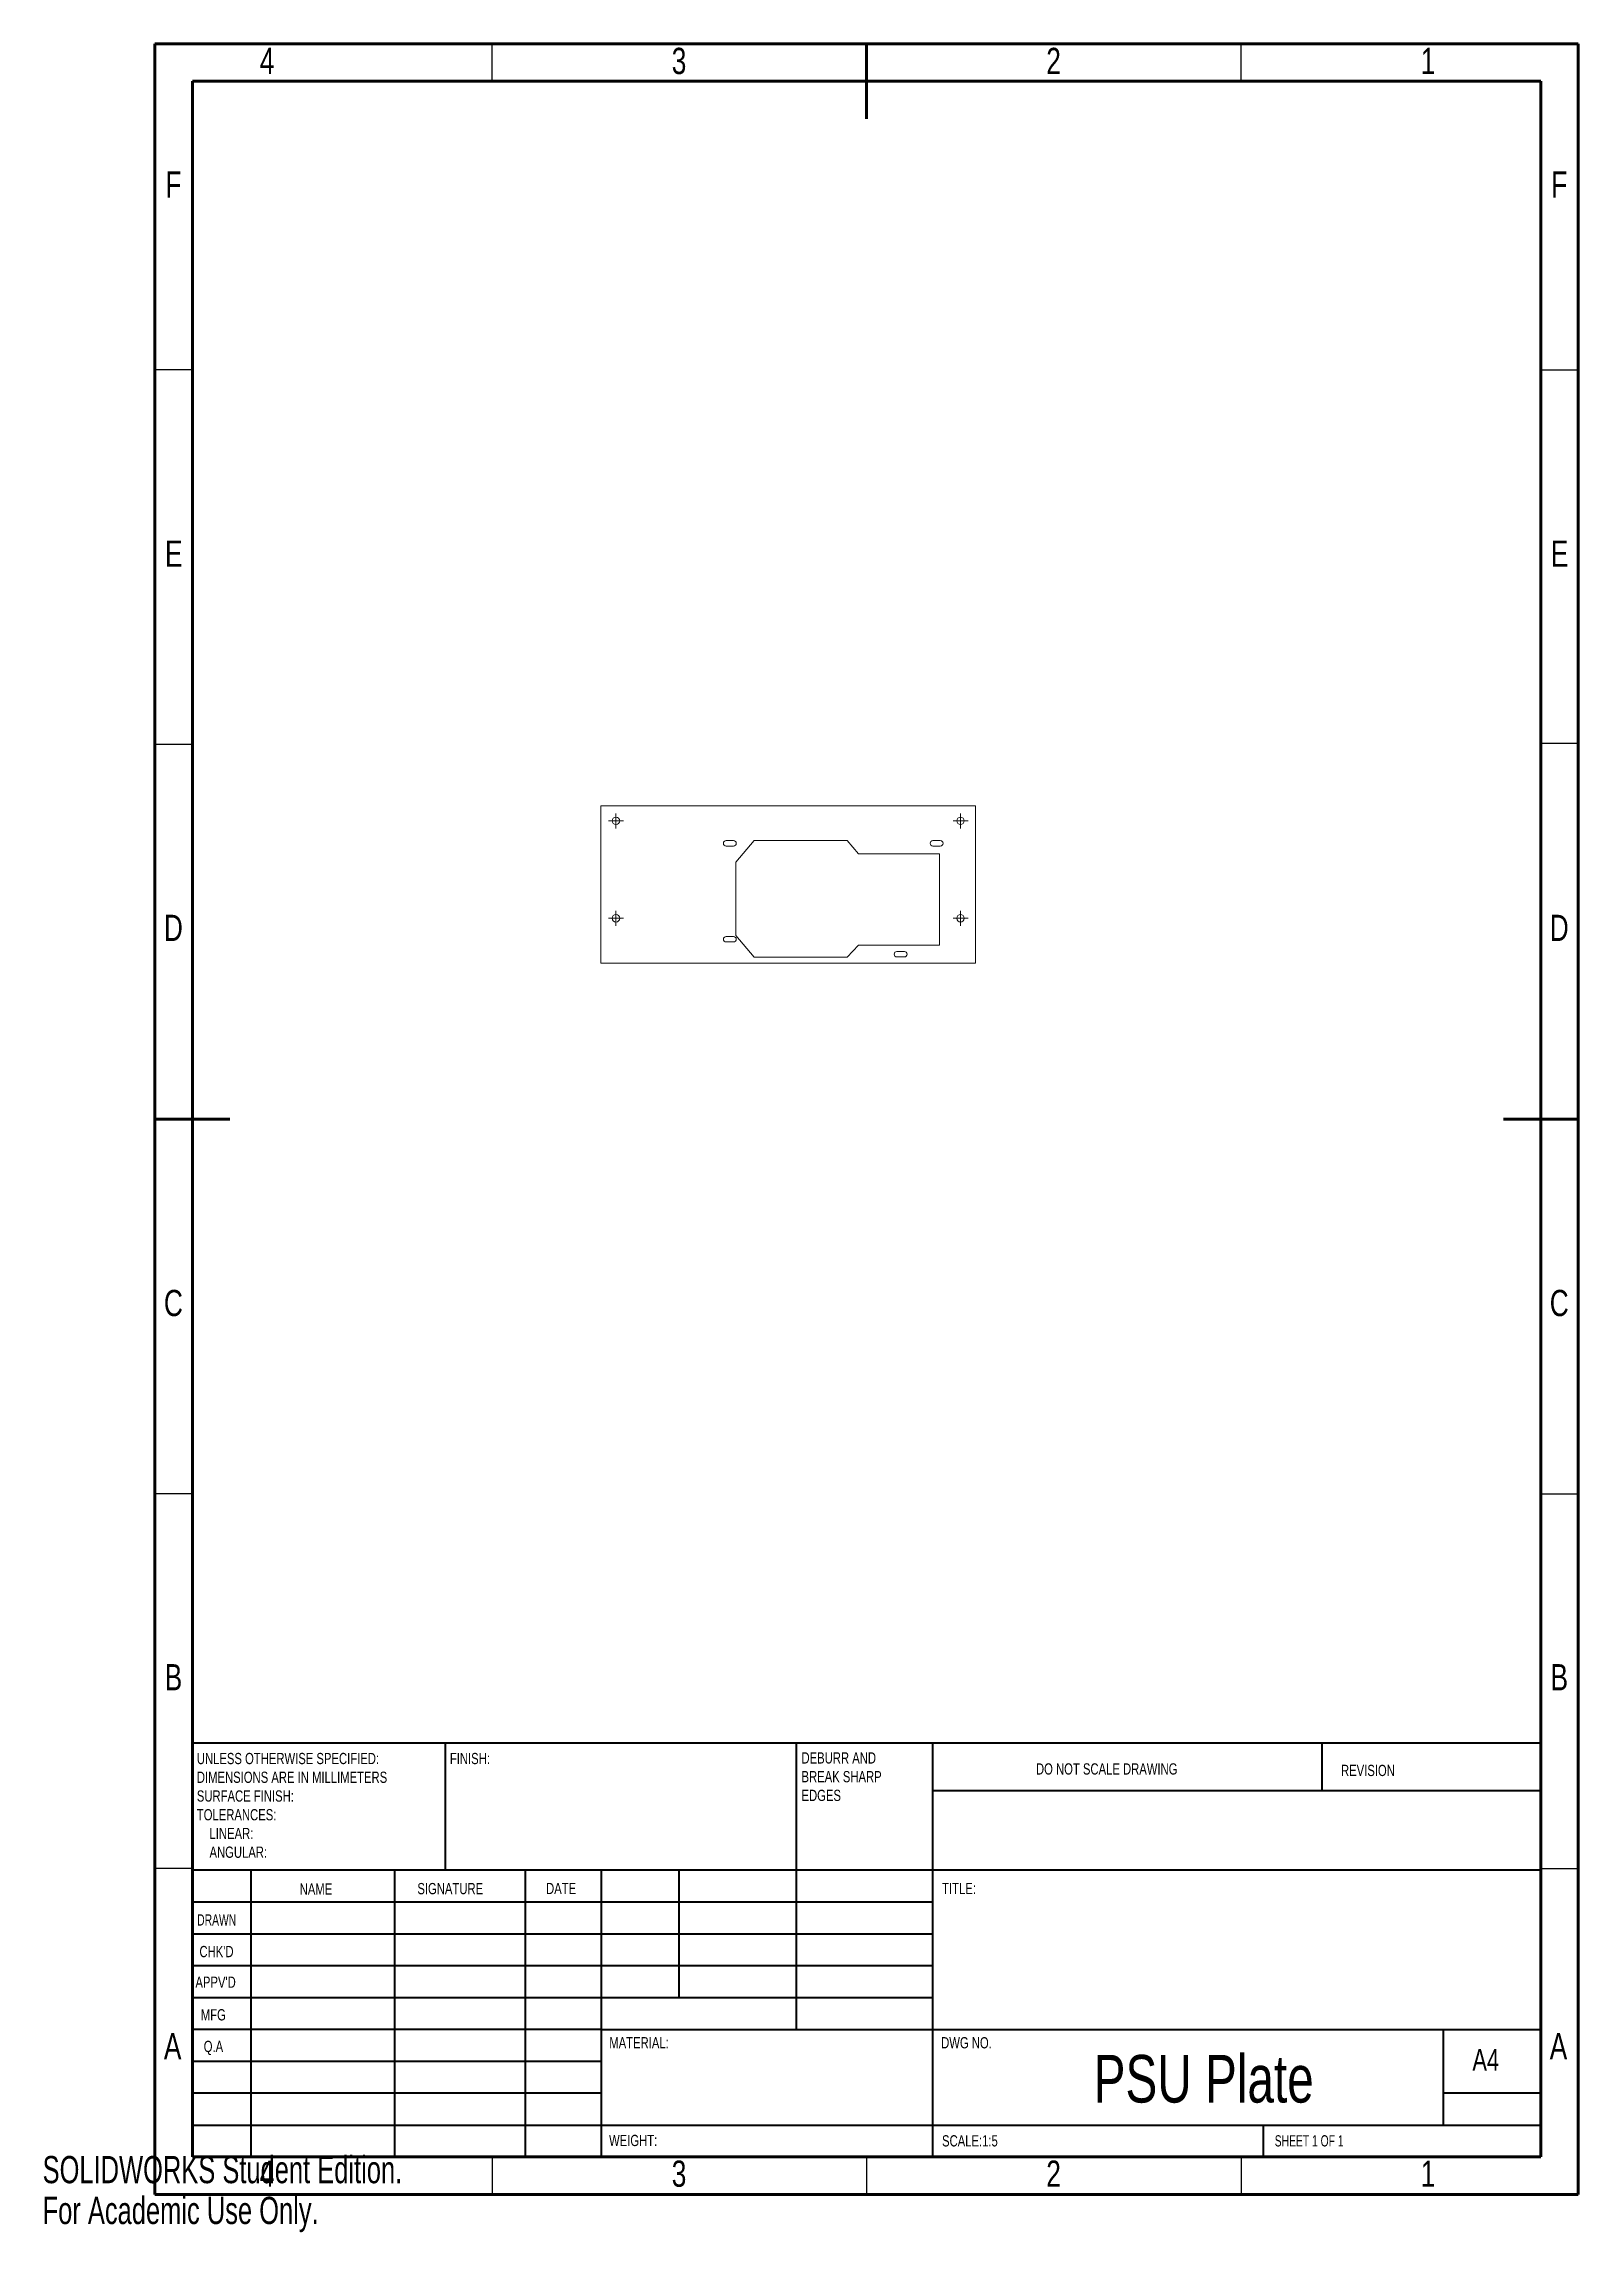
# Model space of a CAD drawing. Header units: millimetres. Extents: x 0 to 205, y 0 to 292.
import ezdxf

# ---------------------------------------------------------------- set-up
doc = ezdxf.new("R2010")
doc.units = ezdxf.units.MM
doc.styles.add('SLDTEXTSTYLE0', font='TXT', dxfattribs={"width": 0.75})
doc.styles.add('SLDTEXTSTYLE1', font='TXT', dxfattribs={"width": 0.686449})
doc.styles.add('SLDTEXTSTYLE2', font='TXT', dxfattribs={"width": 0.6875})
doc.styles.add('SLDTEXTSTYLE3', font='TXT', dxfattribs={"width": 0.7})

# ---------------------------------------------------------------- blocks, each defined once
blk = doc.blocks.new('SW_NOTE_0')
at = {"color": 0, "linetype": 'Continuous', "lineweight": 0, "char_height": 1.5, "attachment_point": 1, "style": 'SLDTEXTSTYLE0'}
for s, insert in [('UNLESS OTHERWISE SPECIFIED:', (0, 1.93)), ('DIMENSIONS ARE IN MILLIMETERS', (0, -0.57)), ('TOLERANCES:', (0, -5.57)), ('SURFACE FINISH:', (0, -3.07)), ('LINEAR:', (1.69, -8.07)), ('ANGULAR:', (1.69, -10.57))]:
    blk.add_mtext(s, dxfattribs=dict(at, insert=insert))
blk = doc.blocks.new('SW_NOTE_1')
at = {"color": 0, "linetype": 'Continuous', "lineweight": 0, "char_height": 1.5, "attachment_point": 1, "style": 'SLDTEXTSTYLE0'}
for s, insert in [('DEBURR AND', (0, 1.93)), ('BREAK SHARP', (0, -0.57)), ('EDGES', (0, -3.07))]:
    blk.add_mtext(s, dxfattribs=dict(at, insert=insert))
blk = doc.blocks.new('SW_CENTERMARKSYMBOL_0')
at = {"color": 0, "linetype": 'Continuous', "lineweight": 0}
for p, q in [((-0.5, 0), (-1, 0)), ((0, 0), (-0.5, 0)), ((0, 0.5), (0, 1)), ((0, 0), (0, 0.5)), ((0, 0), (0, -0.5)), ((0, 0), (0.5, 0)), ((0.5, 0), (1, 0)), ((0, -0.5), (0, -1))]:
    blk.add_line(p, q, dxfattribs=at)
blk = doc.blocks.new('SW_CENTERMARKSYMBOL_1')
at = {"color": 0, "linetype": 'Continuous', "lineweight": 0}
for p, q in [((-0.5, 0), (-1, 0)), ((0, 0), (-0.5, 0)), ((0, 0.5), (0, 1)), ((0, 0), (0, 0.5)), ((0, 0), (0, -0.5)), ((0, 0), (0.5, 0)), ((0.5, 0), (1, 0)), ((0, -0.5), (0, -1))]:
    blk.add_line(p, q, dxfattribs=at)
blk = doc.blocks.new('SW_CENTERMARKSYMBOL_2')
at = {"color": 0, "linetype": 'Continuous', "lineweight": 0}
for p, q in [((-0.5, 0), (-1, 0)), ((0, 0), (-0.5, 0)), ((0, 0.5), (0, 1)), ((0, 0), (0, 0.5)), ((0, 0), (0, -0.5)), ((0, 0), (0.5, 0)), ((0.5, 0), (1, 0)), ((0, -0.5), (0, -1))]:
    blk.add_line(p, q, dxfattribs=at)
blk = doc.blocks.new('SW_CENTERMARKSYMBOL_3')
at = {"color": 0, "linetype": 'Continuous', "lineweight": 0}
for p, q in [((-0.5, 0), (-1, 0)), ((0, 0), (-0.5, 0)), ((0, 0.5), (0, 1)), ((0, 0), (0, 0.5)), ((0, 0), (0, -0.5)), ((0, 0), (0.5, 0)), ((0.5, 0), (1, 0)), ((0, -0.5), (0, -1))]:
    blk.add_line(p, q, dxfattribs=at)

msp = doc.modelspace()

# ---------------------------------------------------------------- linework, layer by layer
at = {"color": 7, "linetype": 'Continuous', "lineweight": 60}
for p, q in [((205, 292), (15, 292)), ((15, 292), (15, 5)), ((110, 282), (110, 292)), ((205, 5), (205, 292)), ((20, 287), (200, 287)), ((20, 10), (20, 287)), ((200, 287), (200, 10)), ((15, 148.5), (25, 148.5)), ((195, 148.5), (205, 148.5)), ((20, 10), (200, 10)), ((15, 5), (205, 5))]:
    msp.add_line(p, q, dxfattribs=at)
at = {"color": 7, "linetype": 'Continuous', "lineweight": 30}
for p, q in [((60, 287), (60, 292)), ((160, 287), (160, 292)), ((20, 248.5), (15, 248.5)), ((200, 248.5), (205, 248.5)), ((200, 198.65), (205, 198.65)), ((20, 198.5), (15, 198.5)), ((20, 98.5), (15, 98.5)), ((200, 98.5), (205, 98.5)), ((20, 48.5), (15, 48.5)), ((200, 48.5), (205, 48.5)), ((60, 10), (60, 5)), ((110, 10), (110, 5)), ((160, 10), (160, 5))]:
    msp.add_line(p, q, dxfattribs=at)
at = {"color": 7, "linetype": 'Continuous', "lineweight": 15}
for p, q in [((74.54, 190.3), (124.54, 190.3)), ((74.54, 169.3), (74.54, 190.3)), ((124.54, 169.3), (124.54, 190.3)), ((91.24, 185.66), (92.24, 185.66)), ((91.24, 184.94), (92.24, 184.94)), ((92.54, 182.8), (94.99, 185.7)), ((94.99, 185.7), (107.41, 185.7)), ((107.41, 185.7), (108.94, 183.9)), ((118.84, 185.66), (119.84, 185.66)), ((118.84, 184.94), (119.84, 184.94)), ((92.54, 173), (92.54, 182.8)), ((108.94, 183.9), (119.74, 183.9)), ((119.74, 183.9), (119.74, 171.7)), ((91.24, 172.86), (92.24, 172.86)), ((94.99, 170.1), (92.54, 173)), ((91.24, 172.14), (92.24, 172.14)), ((107.41, 170.1), (94.99, 170.1)), ((108.94, 171.7), (107.41, 170.1)), ((119.74, 171.7), (108.94, 171.7)), ((114.04, 170.86), (115.04, 170.86)), ((114.04, 170.14), (115.04, 170.14)), ((74.54, 169.3), (124.54, 169.3))]:
    msp.add_line(p, q, dxfattribs=at)
at = {"color": 7, "linetype": 'Continuous', "lineweight": 40}
for p, q in [((20, 65.25), (200, 65.25)), ((20, 65.25), (20, 10)), ((53.8, 48.25), (53.8, 65.25)), ((100.6, 65.25), (100.6, 27)), ((118.8, 65.25), (118.8, 10)), ((170.8, 58.88), (170.8, 65.25)), ((200, 58.88), (118.8, 58.88)), ((200, 48.25), (20, 48.25)), ((27.8, 48.25), (27.8, 10)), ((46.99, 48.25), (46.99, 10)), ((64.4, 48.25), (64.4, 10)), ((74.6, 10), (74.6, 48.25)), ((85, 31.25), (85, 48.25)), ((118.8, 44), (20, 44)), ((118.8, 39.75), (20, 39.75)), ((118.8, 35.5), (20, 35.5)), ((118.8, 31.25), (20, 31.25)), ((74.6, 27), (20, 27)), ((74.6, 27), (200, 27)), ((187, 14.25), (187, 27)), ((74.6, 22.75), (20, 22.75)), ((74.6, 18.5), (20, 18.5)), ((200, 18.5), (187, 18.5)), ((20, 14.25), (200, 14.25)), ((163, 10), (163, 14.25))]:
    msp.add_line(p, q, dxfattribs=at)
at = {"color": 7, "linetype": 'Continuous', "lineweight": 15}
for centre in [(76.54, 188.3), (122.54, 188.3), (76.54, 175.3), (122.54, 175.3)]:
    msp.add_circle(centre, 0.5, dxfattribs=at)
for centre, start, end in [((91.24, 185.3), 90, 270), ((92.24, 185.3), 270, 90), ((118.84, 185.3), 90, 270), ((119.84, 185.3), 270, 90), ((91.24, 172.5), 90, 270), ((92.24, 172.5), 270, 90), ((114.04, 170.5), 90, 270), ((115.04, 170.5), 270, 90)]:
    msp.add_arc(centre, 0.36, start, end, dxfattribs=at)

# ---------------------------------------------------------------- block references
at = {"color": 7, "linetype": 'Continuous', "lineweight": 0}
for name, p in [('SW_CENTERMARKSYMBOL_1', (76.54, 188.3)), ('SW_CENTERMARKSYMBOL_2', (122.54, 188.3)), ('SW_CENTERMARKSYMBOL_0', (76.54, 175.3)), ('SW_CENTERMARKSYMBOL_3', (122.54, 175.3)), ('SW_NOTE_0', (20.59, 61.99)), ('SW_NOTE_1', (101.31, 62.07))]:
    msp.add_blockref(name, p, dxfattribs=at)

# ---------------------------------------------------------------- texts
for s, insert, char_height, attachment_point, style in [('4', (29.96, 291.46), 3.5, 2, 'SLDTEXTSTYLE0'), ('3', (84.96, 291.46), 3.5, 2, 'SLDTEXTSTYLE0'), ('2', (134.96, 291.46), 3.5, 2, 'SLDTEXTSTYLE0'), ('1', (184.96, 291.46), 3.5, 2, 'SLDTEXTSTYLE0'), ('F', (17.46, 274.96), 3.5, 2, 'SLDTEXTSTYLE0'), ('F', (202.46, 274.96), 3.5, 2, 'SLDTEXTSTYLE0'), ('E', (17.51, 225.71), 3.5, 2, 'SLDTEXTSTYLE0'), ('E', (202.51, 225.71), 3.5, 2, 'SLDTEXTSTYLE0'), ('D', (17.46, 175.77), 3.5, 2, 'SLDTEXTSTYLE0'), ('D', (202.46, 175.77), 3.5, 2, 'SLDTEXTSTYLE0'), ('C', (17.46, 125.71), 3.5, 2, 'SLDTEXTSTYLE0'), ('C', (202.46, 125.71), 3.5, 2, 'SLDTEXTSTYLE0'), ('B', (17.47, 75.77), 3.5, 2, 'SLDTEXTSTYLE0'), ('B', (202.47, 75.77), 3.5, 2, 'SLDTEXTSTYLE0'), ('FINISH:', (54.37, 63.92), 1.5, 1, 'SLDTEXTSTYLE0'), ('DO NOT SCALE DRAWING', (132.61, 62.53), 1.5, 1, 'SLDTEXTSTYLE0'), ('REVISION', (173.33, 62.33), 1.5, 1, 'SLDTEXTSTYLE0'), ('NAME', (34.32, 46.5), 1.5, 1, 'SLDTEXTSTYLE0'), ('SIGNATURE', (50.03, 46.56), 1.5, 1, 'SLDTEXTSTYLE0'), ('DATE', (67.21, 46.58), 1.5, 1, 'SLDTEXTSTYLE0'), ('TITLE:', (120.09, 46.58), 1.5, 1, 'SLDTEXTSTYLE0'), ('DRAWN', (20.64, 42.38), 1.5, 1, 'SLDTEXTSTYLE1'), ("CHK'D", (20.94, 38.16), 1.5, 1, 'SLDTEXTSTYLE0'), ("APPV'D", (20.4, 34.07), 1.5, 1, 'SLDTEXTSTYLE0'), ('MFG', (21.12, 29.72), 1.5, 1, 'SLDTEXTSTYLE0'), ('A', (17.36, 26.52), 3.5, 2, 'SLDTEXTSTYLE0'), ('A', (202.36, 26.52), 3.5, 2, 'SLDTEXTSTYLE0'), ('Q.A', (21.51, 25.5), 1.5, 1, 'SLDTEXTSTYLE0'), ('MATERIAL:', (75.65, 25.99), 1.5, 1, 'SLDTEXTSTYLE0'), ('DWG NO.', (119.95, 25.99), 1.5, 1, 'SLDTEXTSTYLE0'), ('PSU Plate', (155, 23.61), 6.35, 2, 'SLDTEXTSTYLE0'), ('A4', (190.87, 24.41), 2.91, 1, 'SLDTEXTSTYLE0'), ('WEIGHT:', (75.62, 12.95), 1.499, 1, 'SLDTEXTSTYLE0'), ('SCALE:1:5', (120.07, 12.9), 1.5, 1, 'SLDTEXTSTYLE0'), ('SHEET 1 OF 1', (164.48, 12.9), 1.5, 1, 'SLDTEXTSTYLE2'), ('4', (29.96, 9.52), 3.5, 2, 'SLDTEXTSTYLE0'), ('3', (84.96, 9.52), 3.5, 2, 'SLDTEXTSTYLE0'), ('2', (134.96, 9.52), 3.5, 2, 'SLDTEXTSTYLE0'), ('1', (184.96, 9.52), 3.5, 2, 'SLDTEXTSTYLE0')]:
    msp.add_mtext(s, dxfattribs=dict(at, insert=insert, char_height=char_height, attachment_point=attachment_point, style=style))
at = {"color": 7, "linetype": 'Continuous', "char_height": 3.633, "attachment_point": 1, "style": 'SLDTEXTSTYLE3'}
for s, insert in [('SOLIDWORKS Student Edition.', (0, 10.13)), ('For Academic Use Only.', (0, 4.68))]:
    msp.add_mtext(s, dxfattribs=dict(at, insert=insert))

doc.saveas('drawing.dxf')
